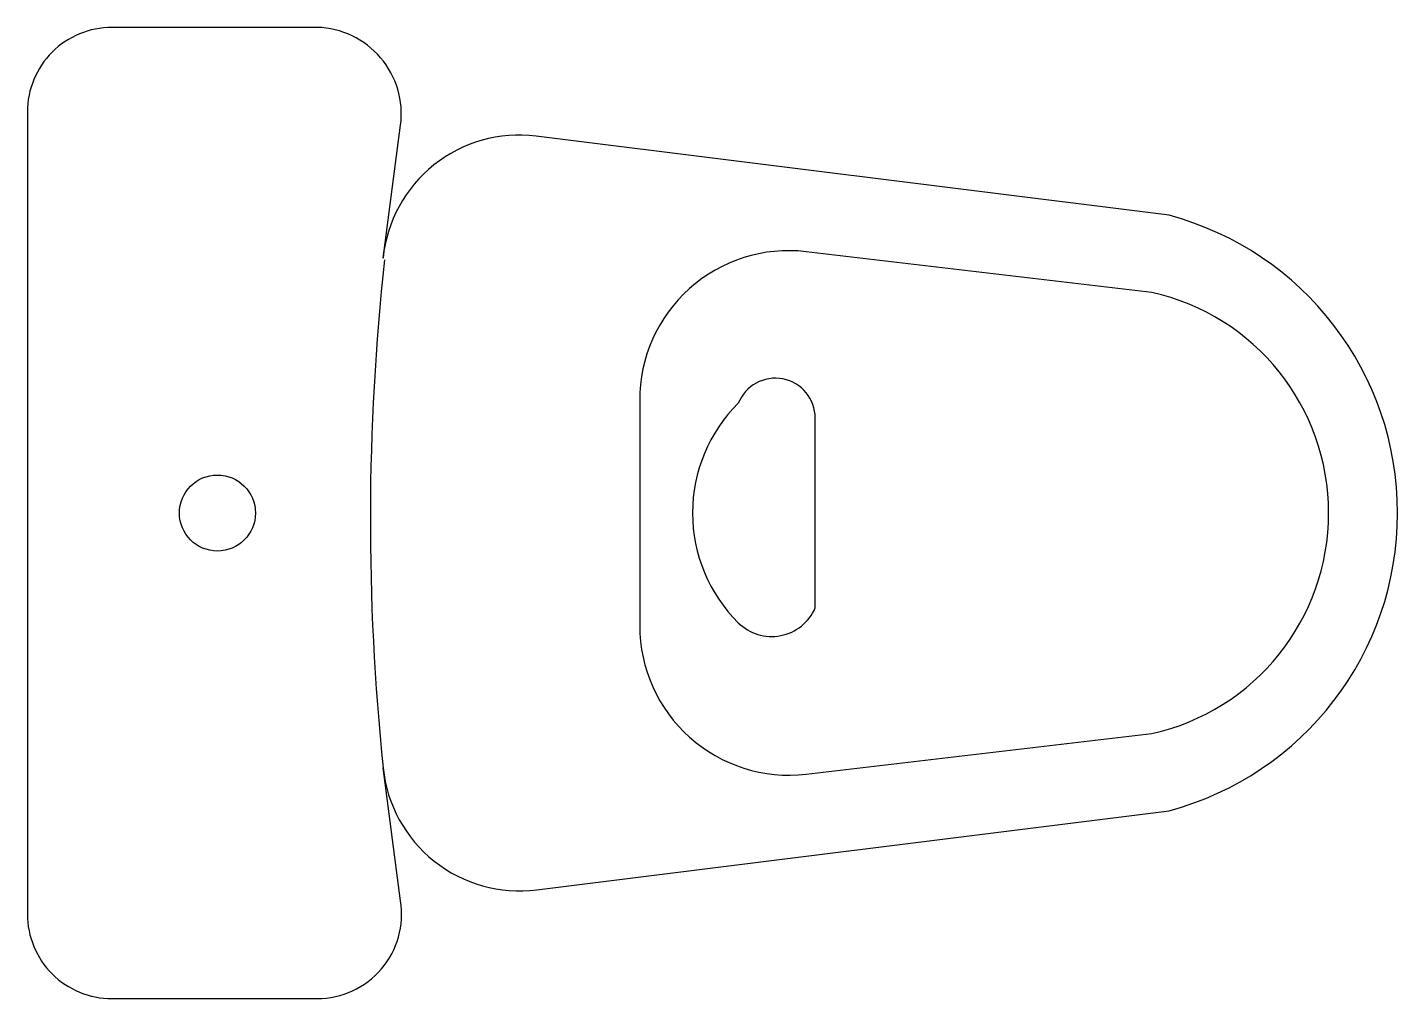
# Model space of a CAD drawing. Extents: x 19.142 to 19.628, y 33.947 to 34.292.
import ezdxf

# ---------------------------------------------------------------- set-up
doc = ezdxf.new("R2010")
doc.units = 0
doc.header["$LTSCALE"] = 0.5
doc.header["$MEASUREMENT"] = 0
doc.layers.get('0').update_dxf_attribs({"linetype": 'CONTINUOUS'})

# ---------------------------------------------------------------- blocks, each defined once
blk = doc.blocks.new('S-11')
for points in [[(0, 0.1425), (0, -0.1425, 0.414214), (0.03, -0.1725), (0.10292, -0.1725, 0.461173), (0.13255, -0.13779), (0.12635, -0.09056, 0.420917), (0.18089, -0.13382), (0.40549, -0.10575, 0.767691), (0.40549, 0.10575), (0.18065, 0.13385, 0.421404), (0.12635, 0.09054), (0.13255, 0.13779, 0.444776), (0.10292, 0.1725), (0.03, 0.1725, 0.41422), (0, 0.1425, 0.488005)], [(0.2175, 0.04003), (0.2175, -0.04003, 0.447459), (0.27656, -0.09282), (0.39942, -0.07836, 0.800955), (0.39943, 0.07836), (0.27656, 0.09282, 0.450479), (0.2175, 0.04003, -0.093844)], [(0.27984, -0.03372), (0.27984, 0.03372, 0.826334), (0.2525, 0.03897, 0.417023), (0.2525, -0.03896, 0.527029), (0.27984, -0.03372, -0.407137)]]:
    blk.add_lwpolyline(points, format="xyb")
blk.add_circle((0.0675, 0), 0.0135)
blk.add_arc((0.97401, -0.00265), 0.8522, 173.76344, 185.92113)

msp = doc.modelspace()

# ---------------------------------------------------------------- block references
msp.add_blockref('S-11', (19.14164, 34.11984))

doc.saveas('drawing.dxf')
